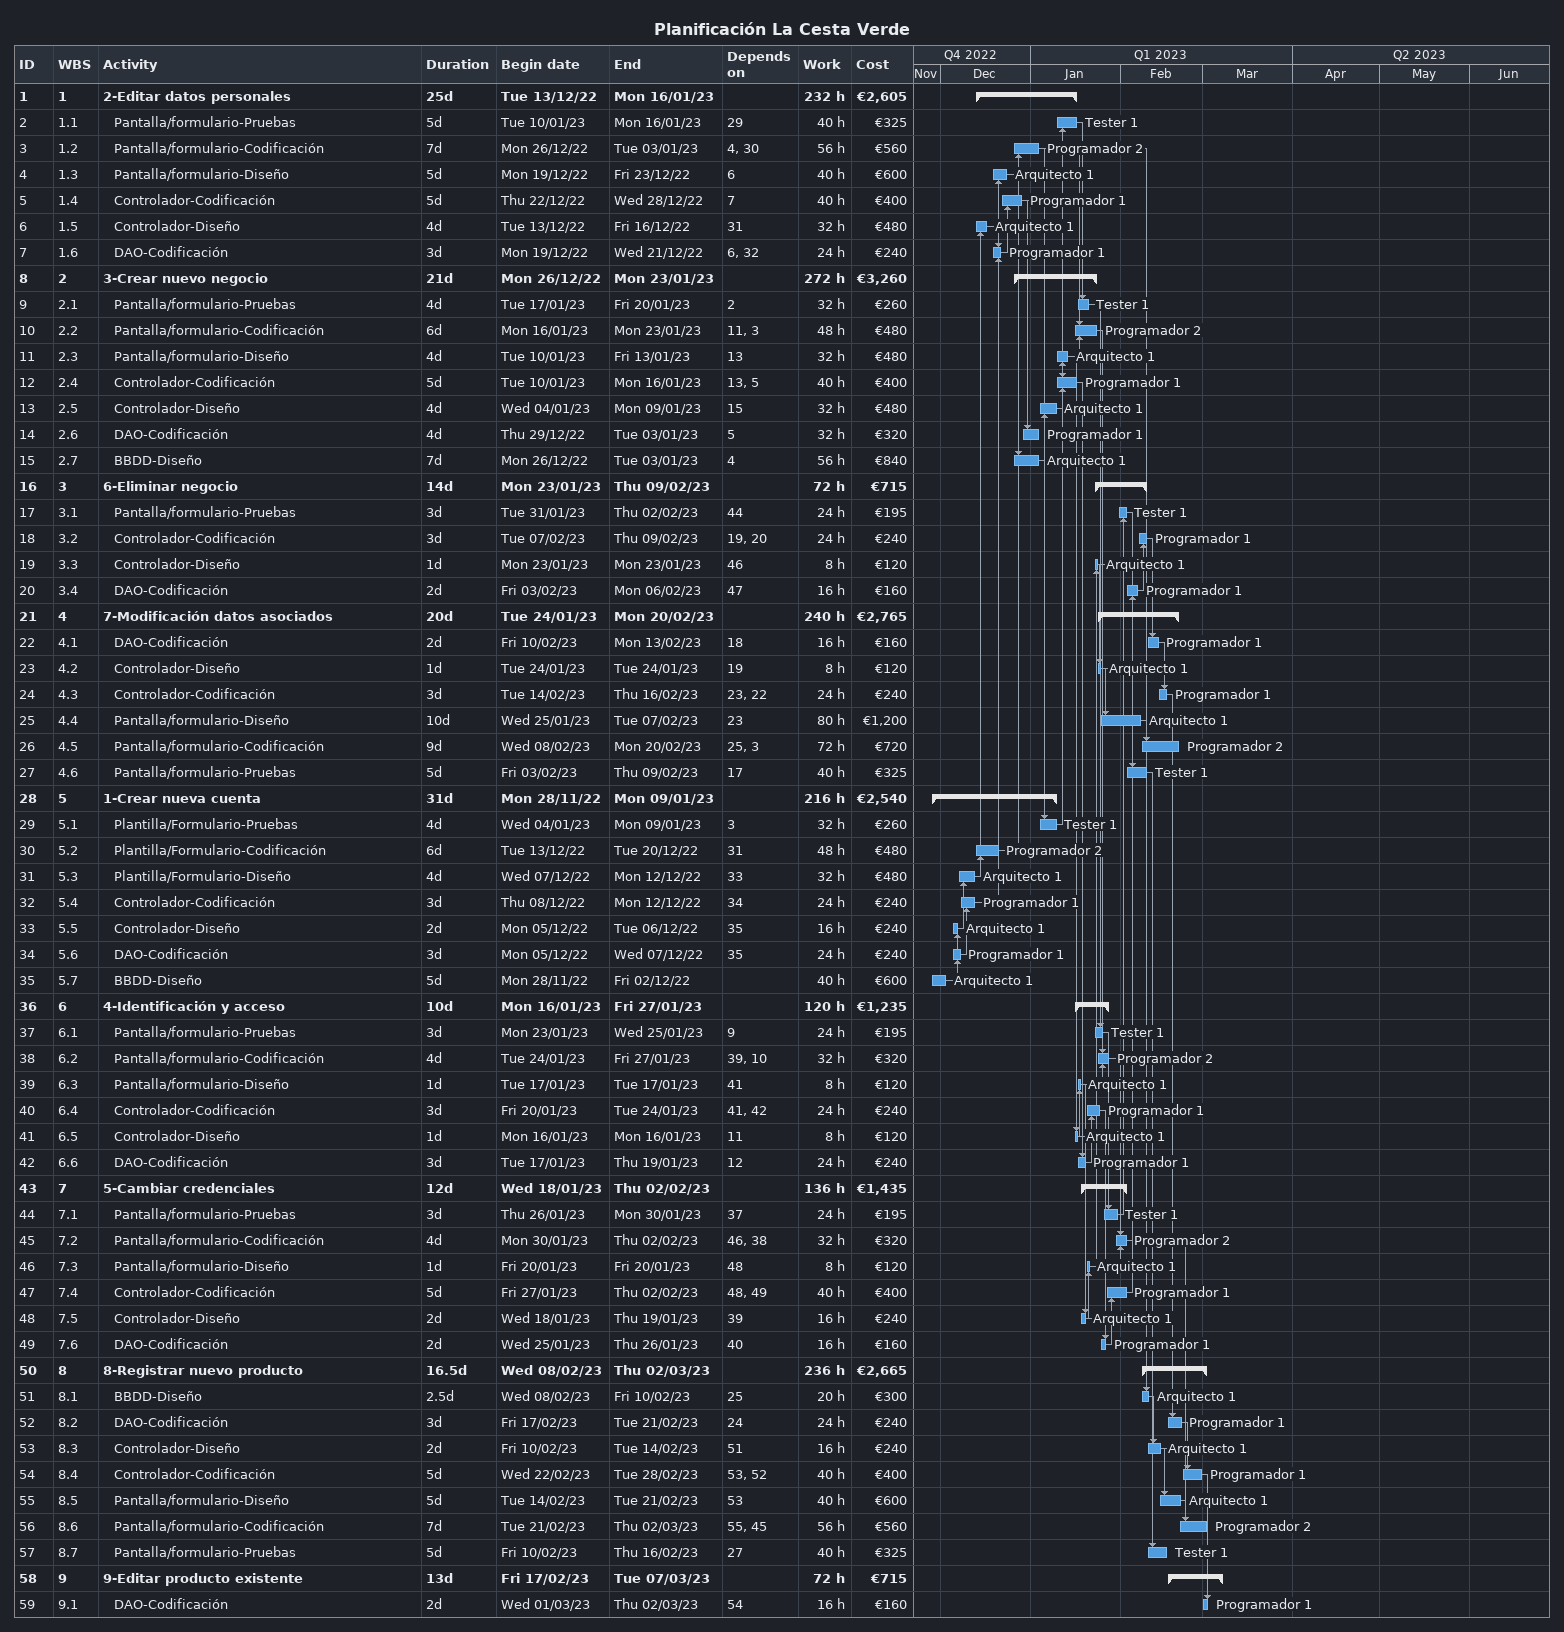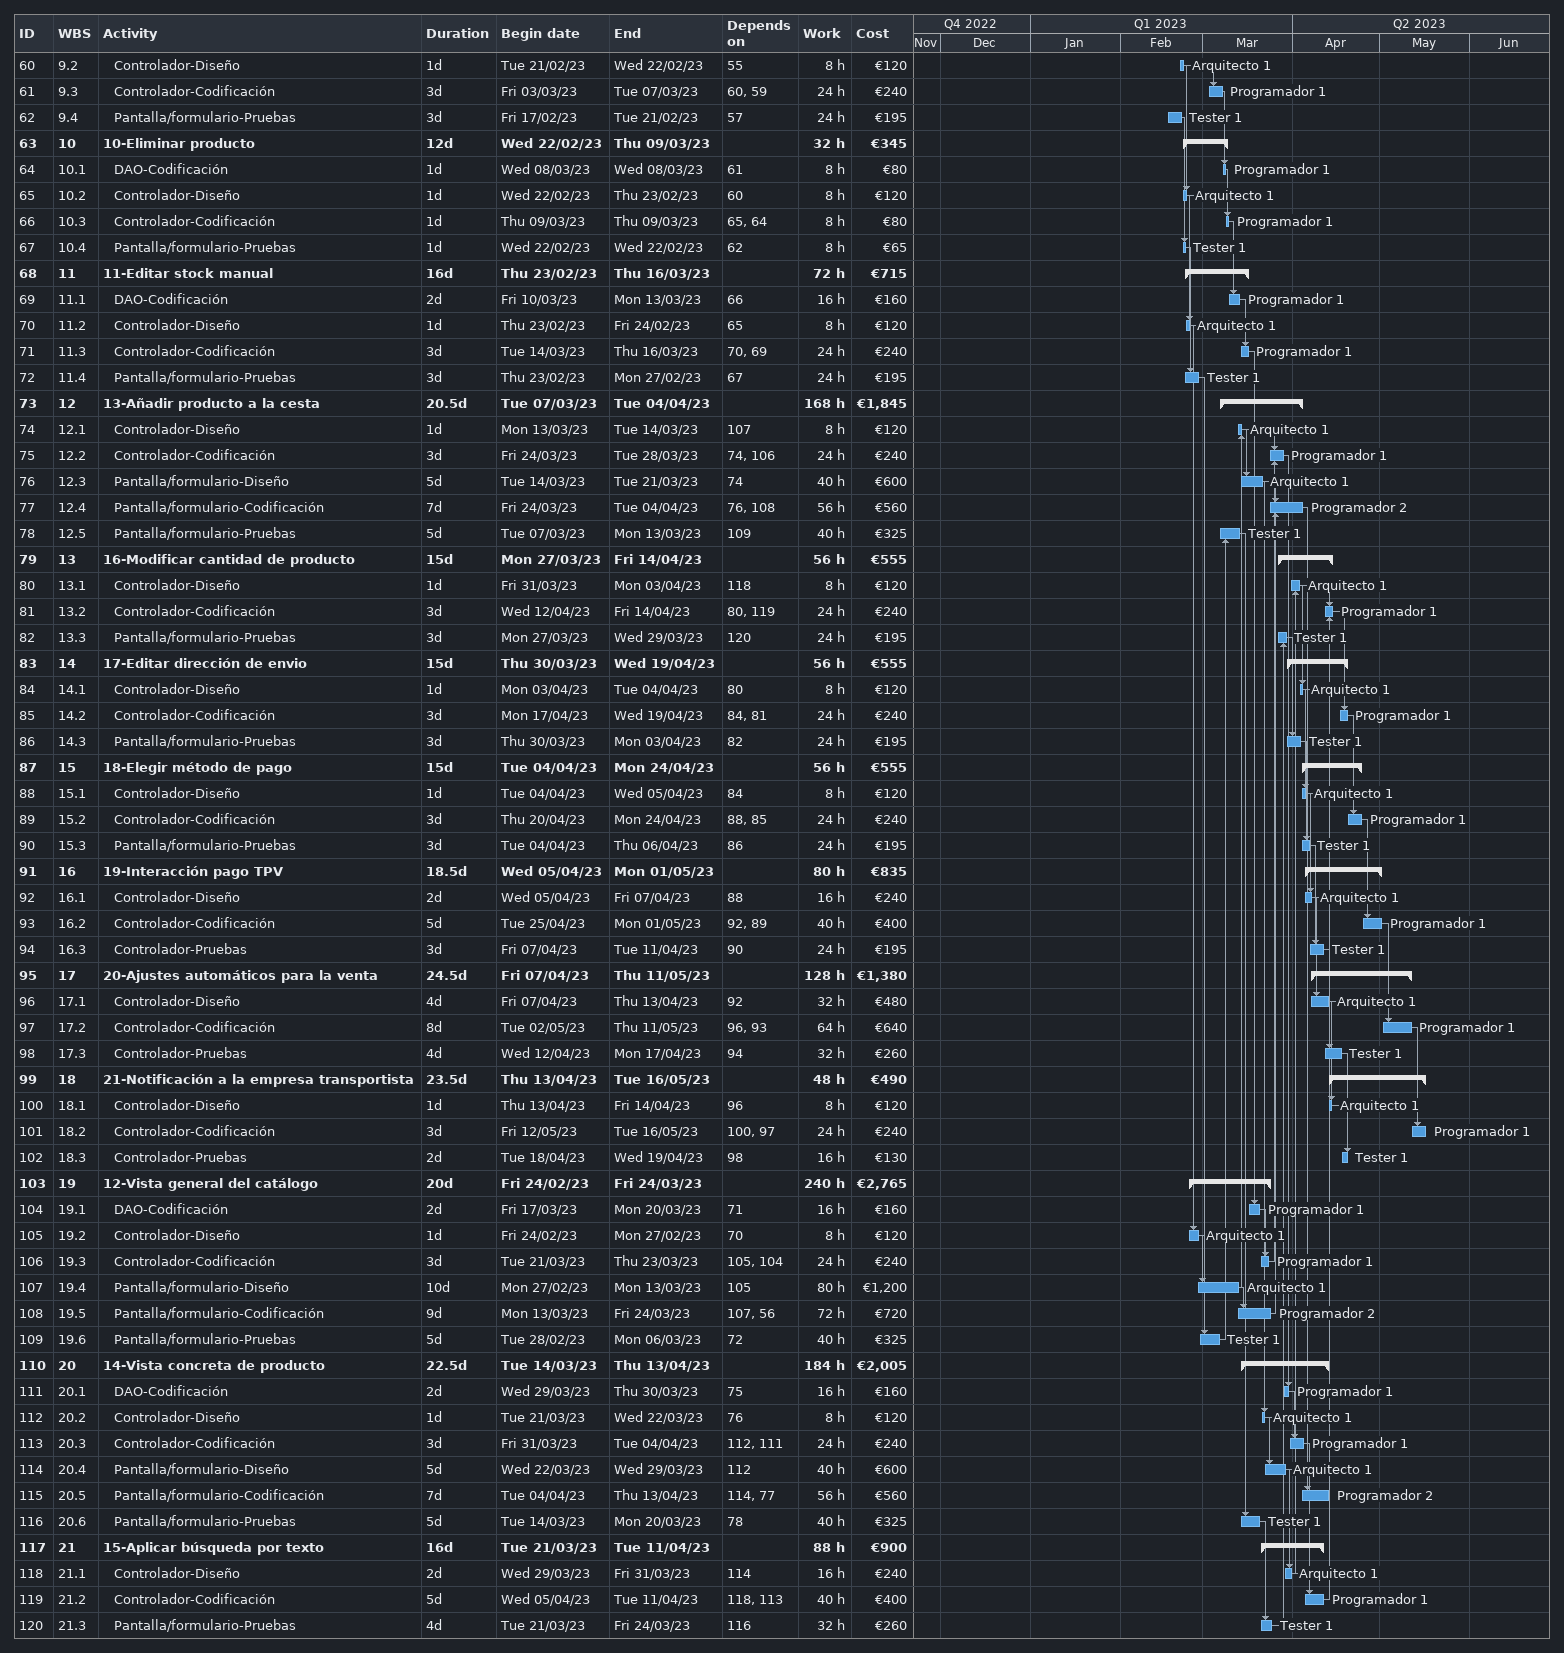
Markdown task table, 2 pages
Planificación La Cesta Verde

| ID | WBS | Task | Duration | Start | Finish | Predecessors | Resources | Work (h) | Cost (€) |
|---|---|---|---|---|---|---|---|---|---|
| 1 | 1 | **2-Editar datos personales** | 25d | 2022-12-13 | 2023-01-16 |  |  | 232 | 2605 |
| 2 | 1.1 | Pantalla/formulario-Pruebas | 5d | 2023-01-10 | 2023-01-16 | 29 | Tester 1 | 40 | 325 |
| 3 | 1.2 | Pantalla/formulario-Codificación | 7d | 2022-12-26 | 2023-01-03 | 4, 30 | Programador 2 | 56 | 560 |
| 4 | 1.3 | Pantalla/formulario-Diseño | 5d | 2022-12-19 | 2022-12-23 | 6 | Arquitecto 1 | 40 | 600 |
| 5 | 1.4 | Controlador-Codificación | 5d | 2022-12-22 | 2022-12-28 | 7 | Programador 1 | 40 | 400 |
| 6 | 1.5 | Controlador-Diseño | 4d | 2022-12-13 | 2022-12-16 | 31 | Arquitecto 1 | 32 | 480 |
| 7 | 1.6 | DAO-Codificación | 3d | 2022-12-19 | 2022-12-21 | 6, 32 | Programador 1 | 24 | 240 |
| 8 | 2 | **3-Crear nuevo negocio** | 21d | 2022-12-26 | 2023-01-23 |  |  | 272 | 3260 |
| 9 | 2.1 | Pantalla/formulario-Pruebas | 4d | 2023-01-17 | 2023-01-20 | 2 | Tester 1 | 32 | 260 |
| 10 | 2.2 | Pantalla/formulario-Codificación | 6d | 2023-01-16 | 2023-01-23 | 11, 3 | Programador 2 | 48 | 480 |
| 11 | 2.3 | Pantalla/formulario-Diseño | 4d | 2023-01-10 | 2023-01-13 | 13 | Arquitecto 1 | 32 | 480 |
| 12 | 2.4 | Controlador-Codificación | 5d | 2023-01-10 | 2023-01-16 | 13, 5 | Programador 1 | 40 | 400 |
| 13 | 2.5 | Controlador-Diseño | 4d | 2023-01-04 | 2023-01-09 | 15 | Arquitecto 1 | 32 | 480 |
| 14 | 2.6 | DAO-Codificación | 4d | 2022-12-29 | 2023-01-03 | 5 | Programador 1 | 32 | 320 |
| 15 | 2.7 | BBDD-Diseño | 7d | 2022-12-26 | 2023-01-03 | 4 | Arquitecto 1 | 56 | 840 |
| 16 | 3 | **6-Eliminar negocio** | 14d | 2023-01-23 | 2023-02-09 |  |  | 72 | 715 |
| 17 | 3.1 | Pantalla/formulario-Pruebas | 3d | 2023-01-31 | 2023-02-02 | 44 | Tester 1 | 24 | 195 |
| 18 | 3.2 | Controlador-Codificación | 3d | 2023-02-07 | 2023-02-09 | 19, 20 | Programador 1 | 24 | 240 |
| 19 | 3.3 | Controlador-Diseño | 1d | 2023-01-23 | 2023-01-23 | 46 | Arquitecto 1 | 8 | 120 |
| 20 | 3.4 | DAO-Codificación | 2d | 2023-02-03 | 2023-02-06 | 47 | Programador 1 | 16 | 160 |
| 21 | 4 | **7-Modificación datos asociados** | 20d | 2023-01-24 | 2023-02-20 |  |  | 240 | 2765 |
| 22 | 4.1 | DAO-Codificación | 2d | 2023-02-10 | 2023-02-13 | 18 | Programador 1 | 16 | 160 |
| 23 | 4.2 | Controlador-Diseño | 1d | 2023-01-24 | 2023-01-24 | 19 | Arquitecto 1 | 8 | 120 |
| 24 | 4.3 | Controlador-Codificación | 3d | 2023-02-14 | 2023-02-16 | 23, 22 | Programador 1 | 24 | 240 |
| 25 | 4.4 | Pantalla/formulario-Diseño | 10d | 2023-01-25 | 2023-02-07 | 23 | Arquitecto 1 | 80 | 1200 |
| 26 | 4.5 | Pantalla/formulario-Codificación | 9d | 2023-02-08 | 2023-02-20 | 25, 3 | Programador 2 | 72 | 720 |
| 27 | 4.6 | Pantalla/formulario-Pruebas | 5d | 2023-02-03 | 2023-02-09 | 17 | Tester 1 | 40 | 325 |
| 28 | 5 | **1-Crear nueva cuenta** | 31d | 2022-11-28 | 2023-01-09 |  |  | 216 | 2540 |
| 29 | 5.1 | Plantilla/Formulario-Pruebas | 4d | 2023-01-04 | 2023-01-09 | 3 | Tester 1 | 32 | 260 |
| 30 | 5.2 | Plantilla/Formulario-Codificación | 6d | 2022-12-13 | 2022-12-20 | 31 | Programador 2 | 48 | 480 |
| 31 | 5.3 | Plantilla/Formulario-Diseño | 4d | 2022-12-07 | 2022-12-12 | 33 | Arquitecto 1 | 32 | 480 |
| 32 | 5.4 | Controlador-Codificación | 3d | 2022-12-08 | 2022-12-12 | 34 | Programador 1 | 24 | 240 |
| 33 | 5.5 | Controlador-Diseño | 2d | 2022-12-05 | 2022-12-06 | 35 | Arquitecto 1 | 16 | 240 |
| 34 | 5.6 | DAO-Codificación | 3d | 2022-12-05 | 2022-12-07 | 35 | Programador 1 | 24 | 240 |
| 35 | 5.7 | BBDD-Diseño | 5d | 2022-11-28 | 2022-12-02 |  | Arquitecto 1 | 40 | 600 |
| 36 | 6 | **4-Identificación y acceso** | 10d | 2023-01-16 | 2023-01-27 |  |  | 120 | 1235 |
| 37 | 6.1 | Pantalla/formulario-Pruebas | 3d | 2023-01-23 | 2023-01-25 | 9 | Tester 1 | 24 | 195 |
| 38 | 6.2 | Pantalla/formulario-Codificación | 4d | 2023-01-24 | 2023-01-27 | 39, 10 | Programador 2 | 32 | 320 |
| 39 | 6.3 | Pantalla/formulario-Diseño | 1d | 2023-01-17 | 2023-01-17 | 41 | Arquitecto 1 | 8 | 120 |
| 40 | 6.4 | Controlador-Codificación | 3d | 2023-01-20 | 2023-01-24 | 41, 42 | Programador 1 | 24 | 240 |
| 41 | 6.5 | Controlador-Diseño | 1d | 2023-01-16 | 2023-01-16 | 11 | Arquitecto 1 | 8 | 120 |
| 42 | 6.6 | DAO-Codificación | 3d | 2023-01-17 | 2023-01-19 | 12 | Programador 1 | 24 | 240 |
| 43 | 7 | **5-Cambiar credenciales** | 12d | 2023-01-18 | 2023-02-02 |  |  | 136 | 1435 |
| 44 | 7.1 | Pantalla/formulario-Pruebas | 3d | 2023-01-26 | 2023-01-30 | 37 | Tester 1 | 24 | 195 |
| 45 | 7.2 | Pantalla/formulario-Codificación | 4d | 2023-01-30 | 2023-02-02 | 46, 38 | Programador 2 | 32 | 320 |
| 46 | 7.3 | Pantalla/formulario-Diseño | 1d | 2023-01-20 | 2023-01-20 | 48 | Arquitecto 1 | 8 | 120 |
| 47 | 7.4 | Controlador-Codificación | 5d | 2023-01-27 | 2023-02-02 | 48, 49 | Programador 1 | 40 | 400 |
| 48 | 7.5 | Controlador-Diseño | 2d | 2023-01-18 | 2023-01-19 | 39 | Arquitecto 1 | 16 | 240 |
| 49 | 7.6 | DAO-Codificación | 2d | 2023-01-25 | 2023-01-26 | 40 | Programador 1 | 16 | 160 |
| 50 | 8 | **8-Registrar nuevo producto** | 16.5d | 2023-02-08 | 2023-03-02 |  |  | 236 | 2665 |
| 51 | 8.1 | BBDD-Diseño | 2.5d | 2023-02-08 | 2023-02-10 | 25 | Arquitecto 1 | 20 | 300 |
| 52 | 8.2 | DAO-Codificación | 3d | 2023-02-17 | 2023-02-21 | 24 | Programador 1 | 24 | 240 |
| 53 | 8.3 | Controlador-Diseño | 2d | 2023-02-10 | 2023-02-14 | 51 | Arquitecto 1 | 16 | 240 |
| 54 | 8.4 | Controlador-Codificación | 5d | 2023-02-22 | 2023-02-28 | 53, 52 | Programador 1 | 40 | 400 |
| 55 | 8.5 | Pantalla/formulario-Diseño | 5d | 2023-02-14 | 2023-02-21 | 53 | Arquitecto 1 | 40 | 600 |
| 56 | 8.6 | Pantalla/formulario-Codificación | 7d | 2023-02-21 | 2023-03-02 | 55, 45 | Programador 2 | 56 | 560 |
| 57 | 8.7 | Pantalla/formulario-Pruebas | 5d | 2023-02-10 | 2023-02-16 | 27 | Tester 1 | 40 | 325 |
| 58 | 9 | **9-Editar producto existente** | 13d | 2023-02-17 | 2023-03-07 |  |  | 72 | 715 |
| 59 | 9.1 | DAO-Codificación | 2d | 2023-03-01 | 2023-03-02 | 54 | Programador 1 | 16 | 160 |
| 60 | 9.2 | Controlador-Diseño | 1d | 2023-02-21 | 2023-02-22 | 55 | Arquitecto 1 | 8 | 120 |
| 61 | 9.3 | Controlador-Codificación | 3d | 2023-03-03 | 2023-03-07 | 60, 59 | Programador 1 | 24 | 240 |
| 62 | 9.4 | Pantalla/formulario-Pruebas | 3d | 2023-02-17 | 2023-02-21 | 57 | Tester 1 | 24 | 195 |
| 63 | 10 | **10-Eliminar producto** | 12d | 2023-02-22 | 2023-03-09 |  |  | 32 | 345 |
| 64 | 10.1 | DAO-Codificación | 1d | 2023-03-08 | 2023-03-08 | 61 | Programador 1 | 8 | 80 |
| 65 | 10.2 | Controlador-Diseño | 1d | 2023-02-22 | 2023-02-23 | 60 | Arquitecto 1 | 8 | 120 |
| 66 | 10.3 | Controlador-Codificación | 1d | 2023-03-09 | 2023-03-09 | 65, 64 | Programador 1 | 8 | 80 |
| 67 | 10.4 | Pantalla/formulario-Pruebas | 1d | 2023-02-22 | 2023-02-22 | 62 | Tester 1 | 8 | 65 |
| 68 | 11 | **11-Editar stock manual** | 16d | 2023-02-23 | 2023-03-16 |  |  | 72 | 715 |
| 69 | 11.1 | DAO-Codificación | 2d | 2023-03-10 | 2023-03-13 | 66 | Programador 1 | 16 | 160 |
| 70 | 11.2 | Controlador-Diseño | 1d | 2023-02-23 | 2023-02-24 | 65 | Arquitecto 1 | 8 | 120 |
| 71 | 11.3 | Controlador-Codificación | 3d | 2023-03-14 | 2023-03-16 | 70, 69 | Programador 1 | 24 | 240 |
| 72 | 11.4 | Pantalla/formulario-Pruebas | 3d | 2023-02-23 | 2023-02-27 | 67 | Tester 1 | 24 | 195 |
| 73 | 12 | **13-Añadir producto a la cesta** | 20.5d | 2023-03-07 | 2023-04-04 |  |  | 168 | 1845 |
| 74 | 12.1 | Controlador-Diseño | 1d | 2023-03-13 | 2023-03-14 | 107 | Arquitecto 1 | 8 | 120 |
| 75 | 12.2 | Controlador-Codificación | 3d | 2023-03-24 | 2023-03-28 | 74, 106 | Programador 1 | 24 | 240 |
| 76 | 12.3 | Pantalla/formulario-Diseño | 5d | 2023-03-14 | 2023-03-21 | 74 | Arquitecto 1 | 40 | 600 |
| 77 | 12.4 | Pantalla/formulario-Codificación | 7d | 2023-03-24 | 2023-04-04 | 76, 108 | Programador 2 | 56 | 560 |
| 78 | 12.5 | Pantalla/formulario-Pruebas | 5d | 2023-03-07 | 2023-03-13 | 109 | Tester 1 | 40 | 325 |
| 79 | 13 | **16-Modificar cantidad de producto** | 15d | 2023-03-27 | 2023-04-14 |  |  | 56 | 555 |
| 80 | 13.1 | Controlador-Diseño | 1d | 2023-03-31 | 2023-04-03 | 118 | Arquitecto 1 | 8 | 120 |
| 81 | 13.2 | Controlador-Codificación | 3d | 2023-04-12 | 2023-04-14 | 80, 119 | Programador 1 | 24 | 240 |
| 82 | 13.3 | Pantalla/formulario-Pruebas | 3d | 2023-03-27 | 2023-03-29 | 120 | Tester 1 | 24 | 195 |
| 83 | 14 | **17-Editar dirección de envio** | 15d | 2023-03-30 | 2023-04-19 |  |  | 56 | 555 |
| 84 | 14.1 | Controlador-Diseño | 1d | 2023-04-03 | 2023-04-04 | 80 | Arquitecto 1 | 8 | 120 |
| 85 | 14.2 | Controlador-Codificación | 3d | 2023-04-17 | 2023-04-19 | 84, 81 | Programador 1 | 24 | 240 |
| 86 | 14.3 | Pantalla/formulario-Pruebas | 3d | 2023-03-30 | 2023-04-03 | 82 | Tester 1 | 24 | 195 |
| 87 | 15 | **18-Elegir método de pago** | 15d | 2023-04-04 | 2023-04-24 |  |  | 56 | 555 |
| 88 | 15.1 | Controlador-Diseño | 1d | 2023-04-04 | 2023-04-05 | 84 | Arquitecto 1 | 8 | 120 |
| 89 | 15.2 | Controlador-Codificación | 3d | 2023-04-20 | 2023-04-24 | 88, 85 | Programador 1 | 24 | 240 |
| 90 | 15.3 | Pantalla/formulario-Pruebas | 3d | 2023-04-04 | 2023-04-06 | 86 | Tester 1 | 24 | 195 |
| 91 | 16 | **19-Interacción pago TPV** | 18.5d | 2023-04-05 | 2023-05-01 |  |  | 80 | 835 |
| 92 | 16.1 | Controlador-Diseño | 2d | 2023-04-05 | 2023-04-07 | 88 | Arquitecto 1 | 16 | 240 |
| 93 | 16.2 | Controlador-Codificación | 5d | 2023-04-25 | 2023-05-01 | 92, 89 | Programador 1 | 40 | 400 |
| 94 | 16.3 | Controlador-Pruebas | 3d | 2023-04-07 | 2023-04-11 | 90 | Tester 1 | 24 | 195 |
| 95 | 17 | **20-Ajustes automáticos para la venta** | 24.5d | 2023-04-07 | 2023-05-11 |  |  | 128 | 1380 |
| 96 | 17.1 | Controlador-Diseño | 4d | 2023-04-07 | 2023-04-13 | 92 | Arquitecto 1 | 32 | 480 |
| 97 | 17.2 | Controlador-Codificación | 8d | 2023-05-02 | 2023-05-11 | 96, 93 | Programador 1 | 64 | 640 |
| 98 | 17.3 | Controlador-Pruebas | 4d | 2023-04-12 | 2023-04-17 | 94 | Tester 1 | 32 | 260 |
| 99 | 18 | **21-Notificación a la empresa transportista** | 23.5d | 2023-04-13 | 2023-05-16 |  |  | 48 | 490 |
| 100 | 18.1 | Controlador-Diseño | 1d | 2023-04-13 | 2023-04-14 | 96 | Arquitecto 1 | 8 | 120 |
| 101 | 18.2 | Controlador-Codificación | 3d | 2023-05-12 | 2023-05-16 | 100, 97 | Programador 1 | 24 | 240 |
| 102 | 18.3 | Controlador-Pruebas | 2d | 2023-04-18 | 2023-04-19 | 98 | Tester 1 | 16 | 130 |
| 103 | 19 | **12-Vista general del catálogo** | 20d | 2023-02-24 | 2023-03-24 |  |  | 240 | 2765 |
| 104 | 19.1 | DAO-Codificación | 2d | 2023-03-17 | 2023-03-20 | 71 | Programador 1 | 16 | 160 |
| 105 | 19.2 | Controlador-Diseño | 1d | 2023-02-24 | 2023-02-27 | 70 | Arquitecto 1 | 8 | 120 |
| 106 | 19.3 | Controlador-Codificación | 3d | 2023-03-21 | 2023-03-23 | 105, 104 | Programador 1 | 24 | 240 |
| 107 | 19.4 | Pantalla/formulario-Diseño | 10d | 2023-02-27 | 2023-03-13 | 105 | Arquitecto 1 | 80 | 1200 |
| 108 | 19.5 | Pantalla/formulario-Codificación | 9d | 2023-03-13 | 2023-03-24 | 107, 56 | Programador 2 | 72 | 720 |
| 109 | 19.6 | Pantalla/formulario-Pruebas | 5d | 2023-02-28 | 2023-03-06 | 72 | Tester 1 | 40 | 325 |
| 110 | 20 | **14-Vista concreta de producto** | 22.5d | 2023-03-14 | 2023-04-13 |  |  | 184 | 2005 |
| 111 | 20.1 | DAO-Codificación | 2d | 2023-03-29 | 2023-03-30 | 75 | Programador 1 | 16 | 160 |
| 112 | 20.2 | Controlador-Diseño | 1d | 2023-03-21 | 2023-03-22 | 76 | Arquitecto 1 | 8 | 120 |
| 113 | 20.3 | Controlador-Codificación | 3d | 2023-03-31 | 2023-04-04 | 112, 111 | Programador 1 | 24 | 240 |
| 114 | 20.4 | Pantalla/formulario-Diseño | 5d | 2023-03-22 | 2023-03-29 | 112 | Arquitecto 1 | 40 | 600 |
| 115 | 20.5 | Pantalla/formulario-Codificación | 7d | 2023-04-04 | 2023-04-13 | 114, 77 | Programador 2 | 56 | 560 |
| 116 | 20.6 | Pantalla/formulario-Pruebas | 5d | 2023-03-14 | 2023-03-20 | 78 | Tester 1 | 40 | 325 |
| 117 | 21 | **15-Aplicar búsqueda por texto** | 16d | 2023-03-21 | 2023-04-11 |  |  | 88 | 900 |
| 118 | 21.1 | Controlador-Diseño | 2d | 2023-03-29 | 2023-03-31 | 114 | Arquitecto 1 | 16 | 240 |
| 119 | 21.2 | Controlador-Codificación | 5d | 2023-04-05 | 2023-04-11 | 118, 113 | Programador 1 | 40 | 400 |
| 120 | 21.3 | Pantalla/formulario-Pruebas | 4d | 2023-03-21 | 2023-03-24 | 116 | Tester 1 | 32 | 260 |
